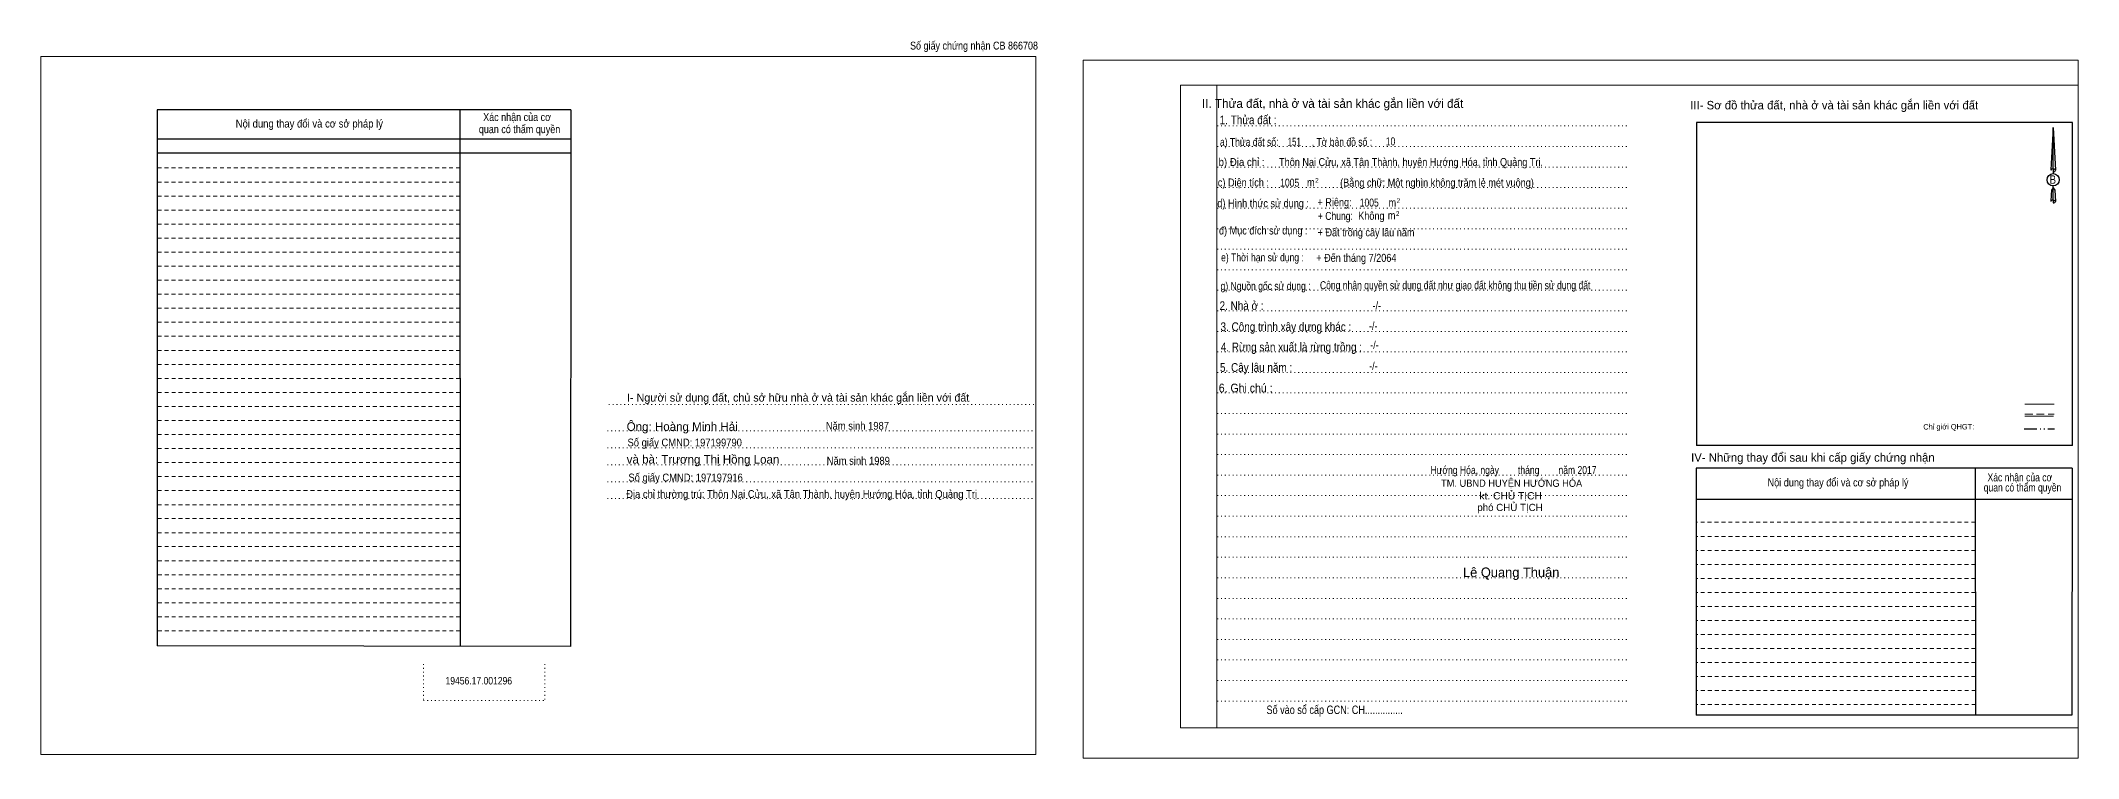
# Model space of a CAD drawing. Header units: metres. Extents: x 540420 to 541230, y 1835825 to 1836251.
# Drawn here: x 540419.7 to 540839.8, y 1836102.4 to 1836250.4 of the extents above; entities that cross this region are included whole.
import ezdxf
from ezdxf.enums import TextEntityAlignment as Align

# ---------------------------------------------------------------- set-up
doc = ezdxf.new("R2010")
doc.units = ezdxf.units.M
doc.header["$LTSCALE"] = 0.53
for name, pattern in [('DASH_DOUBLE_DOT', [9.2, 5, -1.2, 0.3, -1.2, 0.3, -1.2]), ('DOTTED', [1.5, 0.3, -1.2]), ('MEDIUM_DASHED', [4.5, 3, -1.5]), ('SHORT_DASHED', [2.7, 1.5, -1.2])]:
    doc.linetypes.add(name, pattern=pattern)
for name, color, linetype, lineweight in [('1', 7, 'DOTTED', 13), ('2', 7, 'SHORT_DASHED', 13), ('28', 7, 'Continuous', 25), ('5', 7, 'Continuous', 13), ('63', 7, 'Continuous', 13)]:
    doc.layers.add(name, color=color, linetype=linetype, lineweight=lineweight)
for name, color, linetype in [('18', 7, 'Continuous'), ('3', 7, 'Continuous'), ('4', 7, 'Continuous'), ('40', 7, 'Continuous')]:
    doc.layers.add(name, color=color, linetype=linetype)

msp = doc.modelspace()

# ---------------------------------------------------------------- linework, layer by layer
at = {"layer": '1', "linetype": 'Continuous'}
for p, q in [((540654.66, 1836241.23), (540839.76, 1836241.23)), ((540654.66, 1836241.23), (540654.66, 1836108.73)), ((540839.76, 1836241.23), (540839.76, 1836107.63)), ((540654.66, 1836108.73), (540839.76, 1836108.73))]:
    msp.add_line(p, q, dxfattribs=at)
at = {"layer": '1'}
for p, q in [((540662.16, 1836241.23), (540662.16, 1836108.73)), ((540662.24, 1836232.83), (540746.78, 1836232.83)), ((540662.24, 1836228.59), (540746.78, 1836228.59)), ((540662.24, 1836224.37), (540746.78, 1836224.37)), ((540662.24, 1836220.13), (540746.78, 1836220.13)), ((540662.24, 1836215.89), (540746.78, 1836215.89)), ((540662.24, 1836211.65), (540746.78, 1836211.65)), ((540662.24, 1836207.41), (540746.78, 1836207.41)), ((540662.24, 1836203.19), (540746.78, 1836203.19)), ((540662.24, 1836198.95), (540746.78, 1836198.95)), ((540662.24, 1836194.71), (540746.78, 1836194.71)), ((540662.24, 1836190.47), (540746.78, 1836190.47)), ((540662.24, 1836186.25), (540746.78, 1836186.25)), ((540662.24, 1836182.01), (540746.78, 1836182.01)), ((540662.24, 1836177.77), (540746.78, 1836177.77)), ((540536.8, 1836175.37), (540624.84, 1836175.37)), ((540662.24, 1836173.53), (540746.78, 1836173.53)), ((540536.5, 1836169.97), (540624.54, 1836169.97)), ((540662.24, 1836169.29), (540746.78, 1836169.29)), ((540536.5, 1836166.47), (540624.54, 1836166.47)), ((540662.24, 1836165.05), (540746.78, 1836165.05)), ((540536.5, 1836162.97), (540624.54, 1836162.97)), ((540662.24, 1836160.83), (540746.78, 1836160.83)), ((540536.5, 1836159.47), (540624.54, 1836159.47)), ((540662.24, 1836156.59), (540746.78, 1836156.59)), ((540536.5, 1836155.97), (540624.54, 1836155.97)), ((540662.24, 1836152.35), (540746.78, 1836152.35)), ((540662.24, 1836148.11), (540746.78, 1836148.11)), ((540662.24, 1836143.89), (540746.78, 1836143.89)), ((540662.24, 1836139.65), (540746.78, 1836139.65)), ((540662.24, 1836135.41), (540746.78, 1836135.41)), ((540662.24, 1836131.17), (540746.78, 1836131.17)), ((540662.24, 1836126.93), (540746.78, 1836126.93)), ((540662.24, 1836122.71), (540746.78, 1836122.71)), ((540498.56, 1836121.85), (540498.56, 1836114.33)), ((540523.56, 1836121.85), (540523.56, 1836114.33)), ((540662.24, 1836118.47), (540746.78, 1836118.47)), ((540498.56, 1836114.33), (540523.56, 1836114.33)), ((540662.24, 1836114.23), (540746.78, 1836114.23))]:
    msp.add_line(p, q, dxfattribs=at)
at = {"layer": '1', "linetype": 'Continuous'}
for points in [[(540419.66, 1836103.19), (540624.86, 1836103.19), (540624.86, 1836247.19), (540419.66, 1836247.19)], [(540419.66, 1836247.19), (540624.86, 1836247.19), (540624.86, 1836103.19), (540419.66, 1836103.19)], [(540419.66, 1836103.19), (540624.86, 1836103.19), (540624.86, 1836247.19), (540419.66, 1836247.19)], [(540634.56, 1836102.43), (540839.76, 1836102.43), (540839.76, 1836246.43), (540634.56, 1836246.43)], [(540662.16, 1836241.23), (540839.76, 1836241.23), (540839.76, 1836108.73), (540662.16, 1836108.73)]]:
    msp.add_lwpolyline(points, close=True, dxfattribs=at)
at = {"layer": '2', "linetype": 'Continuous', "lineweight": 25}
for p, q in [((540528.94, 1836236.15), (540443.66, 1836236.15)), ((540443.66, 1836236.15), (540443.66, 1836125.63)), ((540506.08, 1836236.15), (540506.12, 1836125.55)), ((540528.94, 1836230.11), (540443.78, 1836230.11)), ((540528.94, 1836227.23), (540443.78, 1836227.23))]:
    msp.add_line(p, q, dxfattribs=at)
at = {"layer": '2'}
for p, q in [((540506.08, 1836224.17), (540443.66, 1836224.17)), ((540506.1, 1836221.27), (540443.66, 1836221.27)), ((540506.1, 1836221.27), (540443.66, 1836221.27)), ((540506.1, 1836218.37), (540443.66, 1836218.37)), ((540506.1, 1836215.49), (540443.66, 1836215.49)), ((540506.1, 1836212.59), (540443.66, 1836212.59)), ((540506.1, 1836209.69), (540443.66, 1836209.69)), ((540506.1, 1836206.81), (540443.66, 1836206.81)), ((540506.1, 1836203.91), (540443.66, 1836203.91)), ((540506.1, 1836201.03), (540443.66, 1836201.03)), ((540506.1, 1836198.13), (540443.66, 1836198.13)), ((540506.1, 1836195.23), (540443.66, 1836195.23)), ((540506.1, 1836192.35), (540443.66, 1836192.35)), ((540506.1, 1836189.45), (540443.66, 1836189.45)), ((540506.1, 1836186.55), (540443.66, 1836186.55)), ((540506.12, 1836183.67), (540443.66, 1836183.67)), ((540506.12, 1836180.77), (540443.66, 1836180.77)), ((540506.12, 1836177.89), (540443.66, 1836177.89)), ((540506.12, 1836174.99), (540443.66, 1836174.99)), ((540506.12, 1836172.09), (540443.66, 1836172.09)), ((540506.12, 1836169.21), (540443.66, 1836169.21)), ((540506.12, 1836166.31), (540443.66, 1836166.31)), ((540506.12, 1836163.41), (540443.66, 1836163.41)), ((540506.12, 1836160.53), (540443.66, 1836160.53)), ((540506.12, 1836157.63), (540443.66, 1836157.63)), ((540506.12, 1836154.73), (540443.66, 1836154.73)), ((540506.12, 1836151.85), (540443.66, 1836151.85)), ((540506.12, 1836148.95), (540443.66, 1836148.95)), ((540818.54, 1836148.19), (540760.96, 1836148.19)), ((540506.12, 1836146.07), (540443.66, 1836146.07)), ((540818.54, 1836145.31), (540760.96, 1836145.31)), ((540506.14, 1836143.17), (540443.66, 1836143.17)), ((540506.14, 1836140.27), (540443.66, 1836140.27)), ((540818.54, 1836142.41), (540760.96, 1836142.41)), ((540818.54, 1836139.53), (540760.96, 1836139.53)), ((540506.14, 1836137.39), (540443.66, 1836137.39)), ((540818.54, 1836136.63), (540760.96, 1836136.63)), ((540506.14, 1836134.49), (540443.66, 1836134.49)), ((540506.14, 1836131.59), (540443.66, 1836131.59)), ((540818.56, 1836133.73), (540760.96, 1836133.73)), ((540506.14, 1836128.71), (540443.66, 1836128.71)), ((540818.56, 1836130.85), (540760.96, 1836130.85)), ((540818.56, 1836127.95), (540760.96, 1836127.95)), ((540818.56, 1836125.05), (540760.96, 1836125.05)), ((540818.56, 1836122.17), (540760.96, 1836122.17)), ((540818.56, 1836119.27), (540760.96, 1836119.27)), ((540818.58, 1836116.39), (540760.96, 1836116.39)), ((540818.58, 1836113.49), (540760.96, 1836113.49))]:
    msp.add_line(p, q, dxfattribs=at)
at = {"layer": '2', "linetype": 'Continuous', "lineweight": 25}
msp.add_lwpolyline([(540528.94, 1836236.15), (540528.88, 1836125.51), (540443.66, 1836125.63)], dxfattribs=at)
at = {"layer": '28'}
for p, q in [((540838.56, 1836233.57), (540761.02, 1836233.57)), ((540834.56, 1836232.53), (540835.04, 1836223.69)), ((540834.56, 1836232.53), (540835.04, 1836223.69)), ((540834.56, 1836232.53), (540835.04, 1836223.69)), ((540834.18, 1836225.07), (540834.12, 1836223.71)), ((540834.56, 1836223.99), (540834.56, 1836223.65)), ((540834.56, 1836223.65), (540834.56, 1836223.39)), ((540835.04, 1836223.69), (540835.04, 1836223.71)), ((540834.56, 1836223.39), (540834.56, 1836223.05)), ((540834.56, 1836223.39), (540834.56, 1836223.05)), ((540834.56, 1836223.39), (540834.56, 1836223.05)), ((540834.56, 1836220.07), (540834.56, 1836220.47)), ((540834.56, 1836220.07), (540834.56, 1836220.47)), ((540834.56, 1836220.07), (540834.56, 1836220.47)), ((540834.56, 1836220.07), (540834.92, 1836219.59)), ((540834.56, 1836220.07), (540834.92, 1836219.59)), ((540834.56, 1836220.07), (540834.92, 1836219.59)), ((540834.92, 1836219.59), (540835.04, 1836217.27)), ((540834.92, 1836219.59), (540835.04, 1836217.27)), ((540834.92, 1836219.59), (540835.04, 1836217.27)), ((540834.56, 1836217.57), (540834.56, 1836217.23)), ((540834.56, 1836217.23), (540834.56, 1836216.97)), ((540835.04, 1836217.27), (540835.04, 1836217.29)), ((540818.54, 1836162.23), (540818.58, 1836111.35)), ((540838.48, 1836162.23), (540838.44, 1836111.35)), ((540838.46, 1836155.77), (540760.96, 1836155.77)), ((540838.44, 1836111.35), (540760.96, 1836111.35))]:
    msp.add_line(p, q, dxfattribs=at)
at = {"layer": '28', "lineweight": 13}
msp.add_line((540828.74, 1836175.45), (540834.82, 1836175.45), dxfattribs=at)
at = {"layer": '28', "linetype": 'MEDIUM_DASHED', "lineweight": 13}
msp.add_line((540828.78, 1836173.41), (540834.78, 1836173.41), dxfattribs=at)
at = {"layer": '28', "linetype": 'SHORT_DASHED', "lineweight": 13}
msp.add_line((540818.52, 1836151.09), (540760.96, 1836151.09), dxfattribs=at)
at = {"layer": '28'}
for points in [[(540834.56, 1836223.99), (540834.56, 1836232.53), (540834.18, 1836225.07)], [(540834.56, 1836217.57), (540834.56, 1836220.07), (540834.24, 1836219.59), (540834.18, 1836218.65), (540834.12, 1836217.29)], [(540838.48, 1836162.23), (540760.96, 1836162.23), (540760.96, 1836111.35)]]:
    msp.add_lwpolyline(points, dxfattribs=at)
for centre, start_param, end_param in [((540834.584, 1836223.6807), 1.57079633, 3.07445202), ((540834.584, 1836223.6807), 0.06714063, 1.57079633), ((540834.584, 1836223.6807), 4.71238898, 6.28318531), ((540834.584, 1836217.2602), 2.49106941, 3.07427841), ((540834.584, 1836217.2602), 1.57079633, 2.49106941), ((540834.584, 1836217.2602), 0.06714063, 1.57079633), ((540834.584, 1836217.2602), 4.71238898, 6.28318531)]:
    msp.add_ellipse(centre, major_axis=(0.4535, 0), ratio=0.655448, start_param=start_param, end_param=end_param, dxfattribs=at)
msp.add_ellipse((540834.5836, 1836221.7422), major_axis=(0, 1.258), ratio=0.983453, dxfattribs=at)
at = {"layer": '5', "linetype": 'DOTTED'}
msp.add_line((540662.16, 1836241.23), (540662.16, 1836108.73), dxfattribs=at)
at = {"layer": '63', "lineweight": 25}
for p, q in [((540761.02, 1836233.57), (540761.02, 1836166.93)), ((540838.56, 1836166.93), (540838.56, 1836233.57)), ((540838.56, 1836166.93), (540761.02, 1836166.93))]:
    msp.add_line(p, q, dxfattribs=at)
at = {"layer": '63', "linetype": 'DASH_DOUBLE_DOT', "lineweight": 25}
msp.add_line((540828.6, 1836170.37), (540834.84, 1836170.37), dxfattribs=at)
at = {"layer": '63'}
msp.add_line((540828.78, 1836172.97), (540834.64, 1836172.97), dxfattribs=at)
msp.add_line((540828.78, 1836172.97), (540834.64, 1836172.97), dxfattribs=at)

# ---------------------------------------------------------------- texts
at = {"layer": '18'}
for s, height, p in [('II. Thửa đất, nhà ở và tài sản khác gắn liền với đất', 1.8, (540686.02, 1836236.57)), ('Ông: Hoàng Minh Hải', 1.78, (540551.915, 1836169.95)), ('và bà: Trương Thị Hồng Loan', 1.78, (540556.205, 1836163.19)), ('phó CHỦ TỊCH', 1.5, (540722.595, 1836153.41)), ('Lê Quang Thuận', 1.98, (540722.84, 1836139.79))]:
    msp.add_text(s, height=height, dxfattribs=at).set_placement(p, align=Align.CENTER)
for s, height, width, p in [('1. Thửa đất :', 1.8, 0.85, (540668.605, 1836233.19)), ('a) Thửa đất số:              , Tờ bản đồ số : ', 1.65, 0.8, (540678.72, 1836228.71)), ('10', 1.65, 0.8, (540697.965, 1836228.83)), ('b) Địa chỉ : ', 1.65, 0.9, (540667.53, 1836224.57)), (' Thôn Nại Cửu, xã Tân Thành, huyện Hướng Hóa, tỉnh Quảng Trị.', 1.65, 0.85, (540701.935, 1836224.57)), ('c) Diện tích :                                                   ', 1.65, 0.85, (540680.915, 1836220.35)), ('1005', 1.65, 0.8, (540677.17, 1836220.31)), (' m', 1.65, 0.85, (540681.275, 1836220.39)), ('2', 1, 0.75, (540682.785, 1836221.11)), ('(Bằng chữ: Một nghìn không trăm lẻ mét vuông)', 1.65, 0.85, (540707.54, 1836220.33)), ('d) Hình thức sử dụng :', 1.65, 0.85, (540671.695, 1836216.07)), ('+ Riêng: ', 1.65, 0.85, (540686.685, 1836216.29)), ('       + Chung:', 1.65, 0.8, (540684.875, 1836213.45)), ('Không', 1.65, 0.85, (540694.015, 1836213.49)), ('1005', 1.65, 0.8, (540693.57, 1836216.21)), (' m', 1.65, 0.85, (540698.075, 1836216.21)), ('2', 1, 0.75, (540699.445, 1836214.29)), ('2', 1, 0.75, (540699.585, 1836216.93)), ('đ) Mục đích sử dụng :', 1.65, 0.85, (540671.725, 1836210.45)), (' m', 1.65, 0.85, (540697.935, 1836213.57)), ('e) Thời hạn sử dụng :', 1.65, 0.8, (540671.56, 1836204.91)), ('+ Đến tháng 7/2064', 1.65, 0.85, (540690.915, 1836204.81)), ('g) Nguồn gốc sử dụng :', 1.65, 0.8, (540672.2, 1836199.01)), ('2. Nhà ở :', 1.8, 0.85, (540667.255, 1836194.87)), ('3. Công trình xây dựng khác :', 1.8, 0.85, (540676.39, 1836190.53)), ('4. Rừng sản xuất là rừng trồng :', 1.8, 0.85, (540677.525, 1836186.35)), ('5. Cây lâu năm :', 1.8, 0.85, (540670.25, 1836182.13)), ('6. Ghi chú :', 1.8, 0.9, (540668.095, 1836177.89)), ('Hướng Hóa, ngày        tháng        năm 2017', 1.65, 0.8, (540723.32, 1836161.05)), ('TM. UBND HUYỆN HƯỚNG HÓA', 1.5, 0.95, (540722.935, 1836158.41)), ('kt. CHỦ TỊCH', 1.5, 1.05, (540722.725, 1836155.81)), ('19456.17.001296', 1.55, 0.85, (540509.98, 1836117.65)), ('Số vào sổ cấp GCN: CH...............', 1.75, 0.8, (540686.44, 1836111.55))]:
    msp.add_text(s, height=height, dxfattribs=dict(at, width=width)).set_placement(p, align=Align.CENTER)
at = {"layer": '2'}
for s, width, p in [('Nội dung thay đổi và cơ sở pháp lý', 0.9, (540475.04, 1836232.51)), ('Nội dung thay đổi và cơ sở pháp lý', 0.9, (540475.04, 1836232.51)), (' quan có thẩm quyền', 0.85, (540518.125, 1836231.35)), (' quan có thẩm quyền', 0.85, (540518.125, 1836231.35)), ('Xác nhận của cơ', 0.85, (540517.875, 1836233.85)), ('Xác nhận của cơ', 0.85, (540517.875, 1836233.85))]:
    msp.add_text(s, height=1.63, dxfattribs=dict(at, width=width)).set_placement(p, align=Align.CENTER)
at = {"layer": '28'}
for s, height, width, p in [('B', 1.728, 0.85, (540834.525, 1836220.91)), ('-/-', 1.65, 0.85, (540695.135, 1836194.97)), ('-/-', 1.65, 0.85, (540694.395, 1836190.79)), ('-/-', 1.65, 0.85, (540694.655, 1836186.85)), ('-/-', 1.65, 0.85, (540694.435, 1836182.51)), ('Năm sinh 1987', 1.61, 0.9, (540588.04, 1836170.19)), ('Số giấy CMND: 197199790', 1.61, 0.9, (540552.435, 1836166.75)), ('Năm sinh 1989', 1.61, 0.9, (540588.225, 1836162.99)), ('Số giấy CMND: 197197916', 1.61, 0.9, (540552.62, 1836159.53)), ('Xác nhận của cơ', 1.65, 0.8, (540827.715, 1836159.53)), ('Địa chỉ thường trú: Thôn Nại Cửu, xã Tân Thành, huyện Hướng Hóa, tỉnh Quảng Trị', 1.61, 0.9, (540576.54, 1836156.12)), ('Nội dung thay đổi và cơ sở pháp lý', 1.65, 0.85, (540790.23, 1836158.49)), (' quan có thẩm quyền', 1.65, 0.8, (540828.025, 1836157.45))]:
    msp.add_text(s, height=height, dxfattribs=dict(at, width=width)).set_placement(p, align=Align.CENTER)
for s, height, p in [('I- Người sử dụng đất, chủ sở hữu nhà ở và tài sản khác gắn liền với đất', 1.653, (540575.825, 1836175.99)), ('IV- Những thay đổi sau khi cấp giấy chứng nhận', 1.75, (540785.045, 1836163.59))]:
    msp.add_text(s, height=height, dxfattribs=at).set_placement(p, align=Align.CENTER)
at = {"layer": '3'}
for s, width, p in [('+ Đất trồng cây lâu năm', 0.85, (540692.915, 1836210.07)), ('Công nhận quyền sử dụng đất như giao đất không thu tiền sử dụng đất', 0.8, (540711.29, 1836199.17))]:
    msp.add_text(s, height=1.65, dxfattribs=dict(at, width=width)).set_placement(p, align=Align.CENTER)
at = {"layer": '4', "width": 0.75}
msp.add_text('151', height=1.65, dxfattribs=at).set_placement((540678.105, 1836228.75), align=Align.CENTER)
at = {"layer": '40', "width": 0.85}
msp.add_text('Số giấy chứng nhận CB 866708', height=1.63, dxfattribs=at).set_placement((540612.085, 1836248.59), align=Align.CENTER)
at = {"layer": '63'}
msp.add_text('III- Sơ đồ thửa đất, nhà ở và tài sản khác gắn liền với đất', height=1.75, dxfattribs=at).set_placement((540789.44, 1836236.25), align=Align.CENTER)
at = {"layer": '63', "width": 0.85}
msp.add_text('Chỉ giới QHGT:', height=1.123, rotation=0.135, dxfattribs=at).set_placement((540813.0637, 1836170.2404), align=Align.CENTER)

doc.saveas('drawing.dxf')
